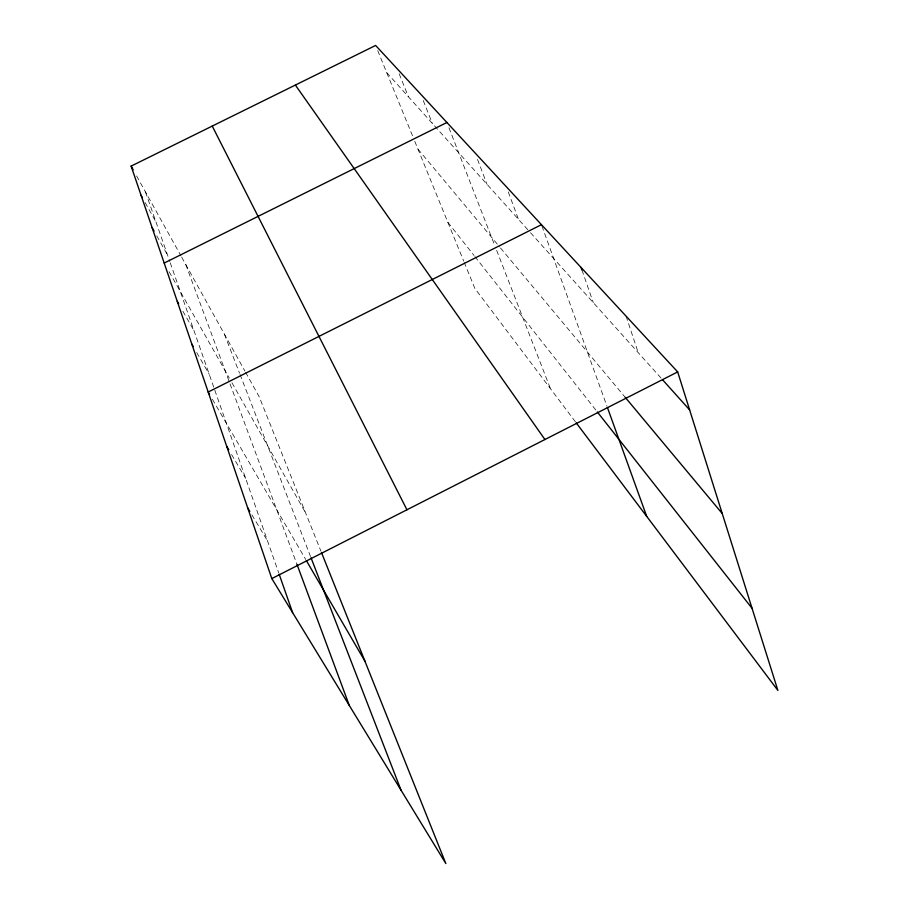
<?xml version="1.0" encoding="UTF-8"?>
<svg xmlns="http://www.w3.org/2000/svg" width="909" height="909" viewBox="0 0 909 909"><rect width="100%" height="100%" fill="white"/><g stroke="black" fill="none" stroke-linecap="round" stroke-linejoin="round"><path stroke-width="0.68" stroke-dasharray="4.54 3.41" d="M386.711 72.606L529.572 231.693M530.504 232.715L661.604 378.689M417.947 149.076L499.609 246.896M500.507 247.975L625.21 397.324M447.83 222.25L474.032 255.486M474.884 256.577L596.497 410.902M575.408 421.787L474.839 288.369L464.249 262.44M251.918 514.892L267.541 540.957M231.568 454.511L245.646 478.373M212.376 399.233L305.697 559.467M196.719 352.578L209.275 374.383M182.845 311.162L194.003 330.706M169.085 271.7L229.273 378.019M231.977 382.814L305.651 512.96M156.768 235.863L167.517 254.997M145.145 202.593L155.962 221.966M136.589 175.937L181.016 255.974M181.698 257.202L244.873 370.997M245.555 372.224L259.224 396.835L320.911 551.138M377.735 50.62L412.652 136.123M414.765 141.304L463.715 261.144M399.176 73.799L408.448 96.808M423.276 100.581L432.32 123.397M448.955 127.749L494.61 245.123M496.655 250.384L550.456 388.688M224.375 334.08L239.533 373.201M240.033 374.485L310.526 556.501M477.52 159.427L486.985 184.254M508.301 191.969L518.46 219.308M185.8 264.587L297.004 564.444M541.934 225.989L606.917 406.096M145.463 191.924L169.801 261.508M170.256 262.803L214.354 388.916M214.819 390.234L278.688 572.829M581.965 270.087L593.293 302.629M626.062 316.127L638.232 352.681"/><path stroke-width="1.36" d="M321.445 552.445L445.83 863.55L271.814 578.59L677.682 371.917L777.877 690.408L576.238 422.89M541.457 224.682L208.184 392.029L209.581 394.426M164.188 263.053L446.91 122.499M271.814 578.59L131.123 166.108L375.622 45.45L677.682 371.917M662.536 379.735L689.636 409.914M625.21 397.324L722.246 513.551M597.361 411.993L752.038 608.28M295.368 85.06L544.934 439.513M247.657 507.79L249.793 511.347M226.636 446.16L228.75 449.739M306.401 560.683L364.884 661.104M191.833 344.102L193.231 346.522M177.266 301.379L178.664 303.822M152.064 227.489L154.076 231.079M141.088 195.321L142.44 197.753M131.123 166.108L133.18 169.79M212.24 126.078L406.948 509.779M311.026 557.796L401.039 790.205M297.004 564.444L349.306 705.486M607.394 407.425L646.708 516.392M279.143 574.158L292.618 612.666M581.056 267.473L581.965 270.087"/></g></svg>
